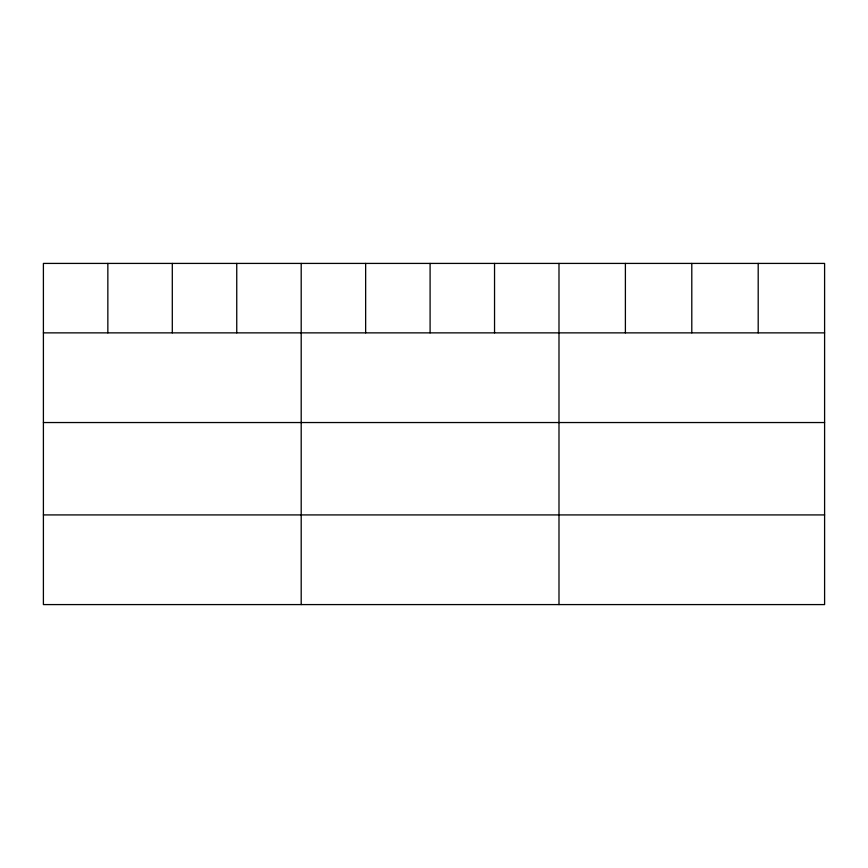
<?xml version="1.0" encoding="UTF-8"?>
<svg xmlns="http://www.w3.org/2000/svg" width="868" height="868" viewBox="0 0 868 868"><rect width="100%" height="100%" fill="white"/><g stroke="black" fill="none" stroke-linecap="round" stroke-linejoin="round"><path stroke-width="1.3" d="M824.6 332.867L824.6 604.584L43.4 604.584L43.4 263.416L824.6 263.416L824.6 332.867L43.4 332.867M43.4 422.542L824.6 422.542M43.4 514.919L824.6 514.919M758.198 263.416L758.198 332.867M691.796 263.416L691.796 332.867M625.394 263.416L625.394 332.867M558.992 263.416L558.992 604.584M494.543 263.416L494.543 332.867M430.094 263.416L430.094 332.867M365.645 263.416L365.645 332.867M301.196 263.416L301.196 604.584M236.747 263.416L236.747 332.867M172.298 263.416L172.298 332.867M107.849 263.416L107.849 332.867"/></g></svg>
